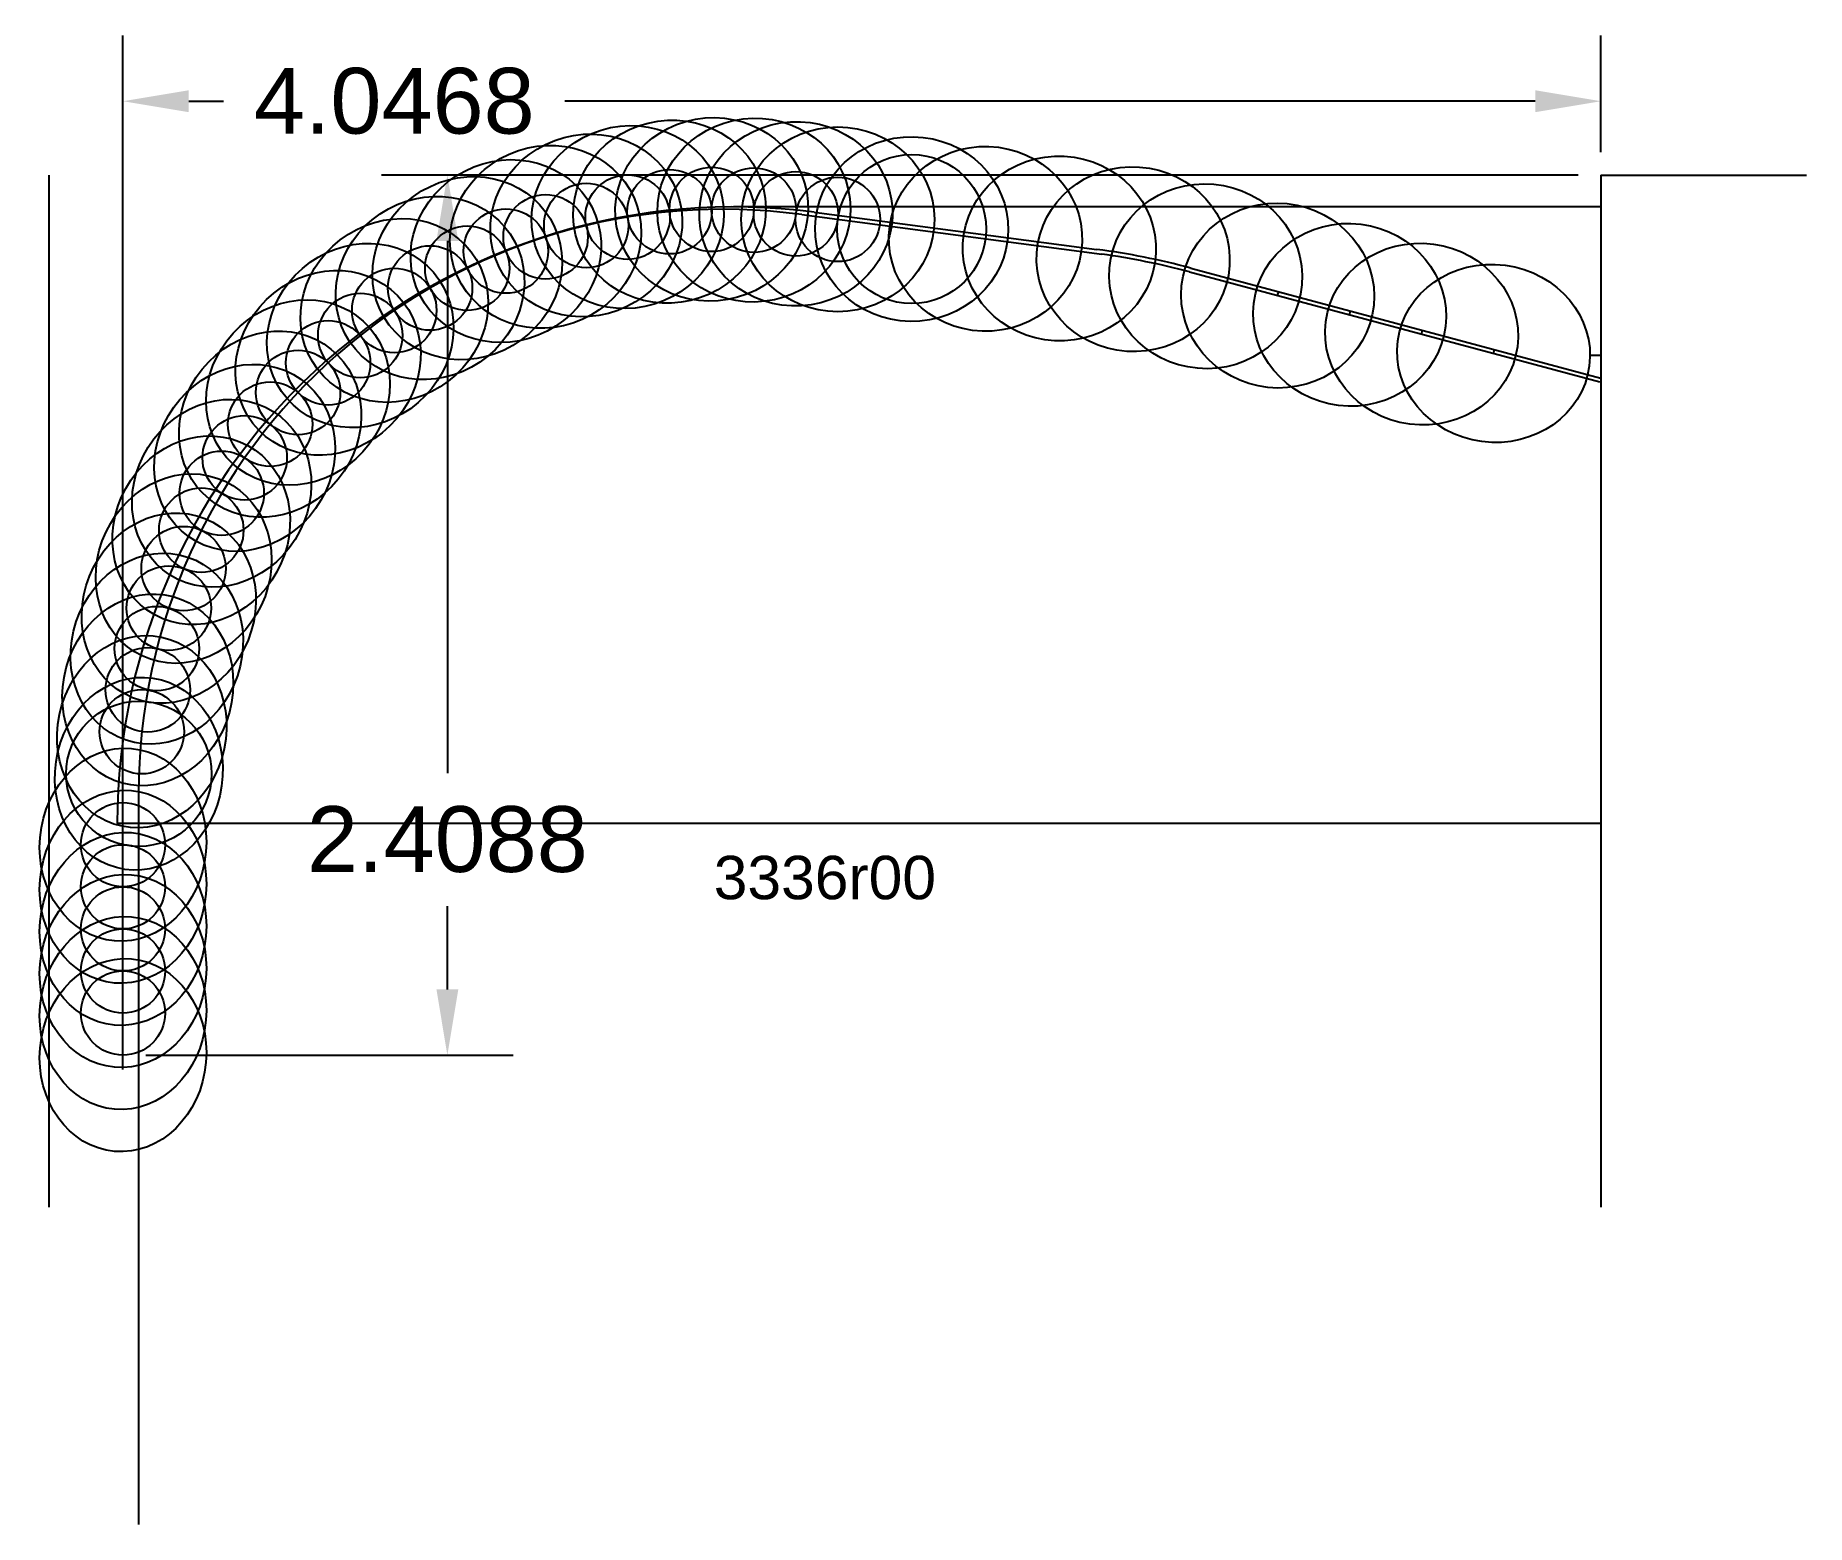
# Model space of a CAD drawing. Header units: inches. Extents: x -4.29 to 0.56, y -3.69 to 0.38.
import ezdxf
from ezdxf.enums import TextEntityAlignment as Align

# ---------------------------------------------------------------- set-up
doc = ezdxf.new("R2010")
doc.units = ezdxf.units.IN
doc.header["$MEASUREMENT"] = 0
for name, color, linetype, true_color in [('Blade_1', 30, 'Continuous', 0xff7f00), ('Blade_2', 7, 'Continuous', 0xcccc00), ('Blade_3', 7, 'Continuous', 0x00cc00), ('Blade_4', 7, 'Continuous', 0x00cccc), ('Blade_5', 7, 'Continuous', 0x0066cc), ('Blade_6', 190, 'Continuous', 0x7f00ff)]:
    doc.layers.add(name, color=color, linetype=linetype, true_color=true_color)
doc.styles.get("Standard").update_dxf_attribs({"font": 'arial.ttf'})
doc.dimstyles.get("Standard").update_dxf_attribs({"dimtxt": 0.18, "dimasz": 0.18, "dimexe": 0.18, "dimexo": 0.0625, "dimgap": 0.09, "dimtad": 0, "dimtih": 1, "dimtoh": 1, "dimdec": 4, "dimzin": 0, "dimdsep": 46, "dimtxsty": 'Standard', "dimcen": 0.09, "dimadec": 0, "dimazin": 0, "dimtfac": 1, "dimtdec": 4, "dimtofl": 0, "dimtmove": 0, "dimatfit": 3, "dimfxl": 1, "dimtolj": 1, "dimtzin": 0, "dimarcsym": 0})

# ---------------------------------------------------------------- blocks, each defined once
blk = doc.blocks.new('*D45')
at = {"color": 0, "lineweight": -2, "transparency": 16777216}
for p, q in [((-4.0468, -2.3463), (-4.0468, 0.3823)), ((0, 0.0625), (0, 0.3823)), ((-3.8668, 0.2023), (-3.7716, 0.2023)), ((-0.18, 0.2023), (-2.8367, 0.2023))]:
    blk.add_line(p, q, dxfattribs=at)
at = {"color": 0, "transparency": 16777216}
for points in [[(-3.8668, 0.2323), (-3.8668, 0.1723), (-4.0468, 0.2023)], [(-0.18, 0.2323), (-0.18, 0.1723), (0, 0.2023)]]:
    blk.add_solid(points, dxfattribs=at)
at = {"layer": 'Defpoints', "color": 0, "transparency": 16777216}
for p in [(-4.0468, 0.2023), (0, 0), (-4.0468, -2.4088)]:
    blk.add_point(p, dxfattribs=at)
at = {"color": 0, "transparency": 16777216, "insert": (-3.3041, 0.2023), "char_height": 0.18, "attachment_point": 5}
blk.add_mtext('\\A1;4.0468', dxfattribs=at)
blk = doc.blocks.new('*D47')
at = {"color": 0, "lineweight": -2, "transparency": 16777216}
for p, q in [((-0.0625, 0), (-3.3386, 0)), ((-3.1586, -0.18), (-3.1586, -1.6368)), ((-3.1586, -2.2288), (-3.1586, -2.0006)), ((-3.9843, -2.4088), (-2.9786, -2.4088))]:
    blk.add_line(p, q, dxfattribs=at)
at = {"color": 0, "transparency": 16777216}
for points in [[(-3.1886, -0.18), (-3.1286, -0.18), (-3.1586, 0)], [(-3.1886, -2.2288), (-3.1286, -2.2288), (-3.1586, -2.4088)]]:
    blk.add_solid(points, dxfattribs=at)
at = {"layer": 'Defpoints', "color": 0, "transparency": 16777216}
for p in [(0, 0), (-4.0468, -2.4088), (-3.1586, -2.4088)]:
    blk.add_point(p, dxfattribs=at)
at = {"color": 0, "transparency": 16777216, "insert": (-3.1586, -1.8187), "char_height": 0.18, "attachment_point": 5}
blk.add_mtext('\\A1;2.4088', dxfattribs=at)

msp = doc.modelspace()

# ---------------------------------------------------------------- linework, layer by layer
for p, q in [((-4.25, 0), (-4.25, -2.82473)), ((0, 0), (0, -2.82473)), ((0, 0), (0.563, 0)), ((0, -0.087), (-2.375, -0.087)), ((-2.15474, -0.10144), (-1.37997, -0.20344)), ((-1.12338, -0.25448), (0, -0.55548)), ((-0.8853, -0.32966), (-0.88246, -0.31903)), ((-0.68825, -0.38246), (-0.68541, -0.37183)), ((-0.4912, -0.43525), (-0.48836, -0.42463)), ((-0.29416, -0.48805), (-0.29131, -0.47743)), ((-0.03, -0.49272), (0, -0.49272)), ((0, -1.7745), (-4.0625, -1.7745))]:
    msp.add_line(p, q)
at = {"color": 1}
for p, q in [((-2.18772, -0.10824), (-1.3671, -0.21628)), ((-1.12623, -0.2651), (-0.00285, -0.56611)), ((-4.00436, -1.69374), (-4.00436, -3.69374)), ((-4.04681, -2.44831), (-4.04681, -1.7745))]:
    msp.add_line(p, q, dxfattribs=at)
for centre, radius in [((-1.88736, -0.14778), 0.204), ((-2.66495, -0.11493), 0.11562), ((-2.55032, -0.10022), 0.11557), ((-2.43496, -0.09383), 0.11553), ((-2.31932, -0.09578), 0.11566), ((-2.20427, -0.10607), 0.1155), ((-2.77827, -0.13788), 0.11558), ((-2.08961, -0.12115), 0.11565), ((-2.99845, -0.20798), 0.11557), ((-2.8896, -0.16894), 0.11564), ((-3.10413, -0.25475), 0.11552), ((-3.20612, -0.309), 0.11557), ((-3.30397, -0.37049), 0.11565), ((-3.39719, -0.43894), 0.11556), ((-3.48516, -0.51387), 0.11558), ((-3.5675, -0.59498), 0.11562), ((-3.64381, -0.68185), 0.11556), ((-3.7136, -0.77395), 0.11558), ((-3.77658, -0.87087), 0.11556), ((-3.83238, -0.97206), 0.11566), ((-3.88078, -1.07711), 0.11556), ((-3.92143, -1.18528), 0.11561), ((-3.95418, -1.29616), 0.1155), ((-3.97882, -1.40901), 0.11563), ((-4.00341, -1.63869), 0.19894), ((-3.99527, -1.52346), 0.11552), ((-4.04681, -1.83284), 0.1152), ((-4.04681, -1.94804), 0.1152), ((-4.04681, -2.06324), 0.1152), ((-4.04681, -2.17844), 0.1152), ((-4.04681, -2.29364), 0.1152)]:
    msp.add_circle(centre, radius)
for centre, radius, start, end in [((-2.375, -1.7745), 1.6875, 82.5, 180), ((-1.64102, -2.18633), 2, 75, 82.5)]:
    msp.add_arc(centre, radius, start, end)
for centre, radius, start, end in [((-2.40415, -1.69374), 1.6002, 82.22679, 180), ((-1.64102, -2.18633), 1.989, 75, 82.08424)]:
    msp.add_arc(centre, radius, start, end, dxfattribs=at)
at = {"layer": 'Blade_1'}
for centre, major_axis, ratio in [((-2.77827, -0.13788), (0.24791, 0.0922), 0.9382517), ((-2.08961, -0.12115), (0.2645, 0), 0.9563048), ((-1.48285, -0.20104), (0.26414, -0.01384), 0.9563048), ((-0.8853, -0.32966), (0.26305, -0.02765), 0.9563048), ((-3.39719, -0.43894), (0.20023, 0.17283), 0.9171992), ((-0.29416, -0.48805), (0.26224, -0.03452), 0.9205049), ((-3.83238, -0.97206), (0.12742, 0.23178), 0.8932145), ((-4.00341, -1.63869), (0.03864, 0.26166), 0.8663743), ((-4.04681, -2.40884), (0.02305, 0.26349), 0.8616292)]:
    msp.add_ellipse(centre, major_axis=major_axis, ratio=ratio, dxfattribs=at)
at = {"layer": 'Blade_2'}
for centre, major_axis, ratio in [((-2.66495, -0.11493), (0.25294, 0.07733), 0.9414706), ((-3.30397, -0.37049), (0.21012, 0.16065), 0.9209135), ((-3.77658, -0.87087), (0.14095, 0.22382), 0.8974125), ((-3.99527, -1.52346), (0.05409, 0.25891), 0.8710424), ((-4.04681, -2.29364), (0.02305, 0.26349), 0.8616292)]:
    msp.add_ellipse(centre, major_axis=major_axis, ratio=ratio, dxfattribs=at)
at = {"layer": 'Blade_3'}
for centre, major_axis, ratio in [((-2.55032, -0.10022), (0.25708, 0.0622), 0.9446057), ((-1.88736, -0.14778), (0.26446, -0.00462), 0.9563048), ((-1.28094, -0.23019), (0.26386, -0.01845), 0.9563048), ((-3.20612, -0.309), (0.21928, 0.14791), 0.9245461), ((-0.68825, -0.38246), (0.26253, -0.03223), 0.9455186), ((-3.7136, -0.77395), (0.15397, 0.21507), 0.9015307), ((-3.97882, -1.40901), (0.06935, 0.25525), 0.8756332), ((-4.04681, -2.17844), (0.02305, 0.26349), 0.8616292)]:
    msp.add_ellipse(centre, major_axis=major_axis, ratio=ratio, dxfattribs=at)
at = {"layer": 'Blade_4'}
for centre, major_axis, ratio in [((-2.43496, -0.09383), (0.26032, 0.04684), 0.947657), ((-3.10413, -0.25475), (0.22767, 0.13464), 0.9280964), ((-3.64381, -0.68185), (0.16646, 0.20556), 0.9055688), ((-3.95418, -1.29616), (0.08436, 0.25068), 0.8801462), ((-4.04681, -2.06324), (0.02305, 0.26349), 0.8616292)]:
    msp.add_ellipse(centre, major_axis=major_axis, ratio=ratio, dxfattribs=at)
at = {"layer": 'Blade_5'}
for centre, major_axis, ratio in [((-2.31932, -0.09578), (0.26264, 0.03132), 0.9506241), ((-2.99845, -0.20798), (0.23525, 0.1209), 0.9315644), ((-1.6851, -0.17441), (0.26434, -0.00923), 0.9563048), ((-1.08235, -0.27686), (0.26349, -0.02305), 0.9563048), ((-0.4912, -0.43525), (0.26224, -0.03452), 0.9396926), ((-3.5675, -0.59498), (0.17835, 0.19532), 0.9095265), ((-3.92143, -1.18528), (0.09908, 0.24524), 0.884581), ((-4.04681, -1.94804), (0.02305, 0.26349), 0.8616292)]:
    msp.add_ellipse(centre, major_axis=major_axis, ratio=ratio, dxfattribs=at)
at = {"layer": 'Blade_6'}
for centre, major_axis, ratio in [((-2.20427, -0.10607), (0.26403, 0.01569), 0.9535068), ((-2.8896, -0.16894), (0.24201, 0.10674), 0.9349496), ((-3.48516, -0.51387), (0.18962, 0.1844), 0.9134034), ((-3.88078, -1.07711), (0.11345, 0.23893), 0.8889372), ((-4.04681, -1.83284), (0.02305, 0.26349), 0.8616292)]:
    msp.add_ellipse(centre, major_axis=major_axis, ratio=ratio, dxfattribs=at)

# ---------------------------------------------------------------- texts
msp.add_text('3336r00', height=0.11875).set_placement((-2.125, -1.92263), align=Align.MIDDLE_CENTER)

# ---------------------------------------------------------------- dimensions: what is measured, and where the dimension line sits
dim = msp.add_linear_dim(base=(-4.04681, 0.20232), p1=(0, 0), p2=(-4.04681, -2.40884), dimstyle='Standard')
dim.commit()
dim.dimension.update_dxf_attribs({"geometry": '*D45', "text_midpoint": (-3.30415, 0.20232), "dimtype": 160})
dim = msp.add_linear_dim(base=(-3.15861, -2.40884), p1=(0, 0), p2=(-4.04681, -2.40884), angle=90, dimstyle='Standard')
dim.commit()
dim.dimension.update_dxf_attribs({"geometry": '*D47', "text_midpoint": (-3.15861, -1.81869), "dimtype": 160})

doc.saveas('drawing.dxf')
